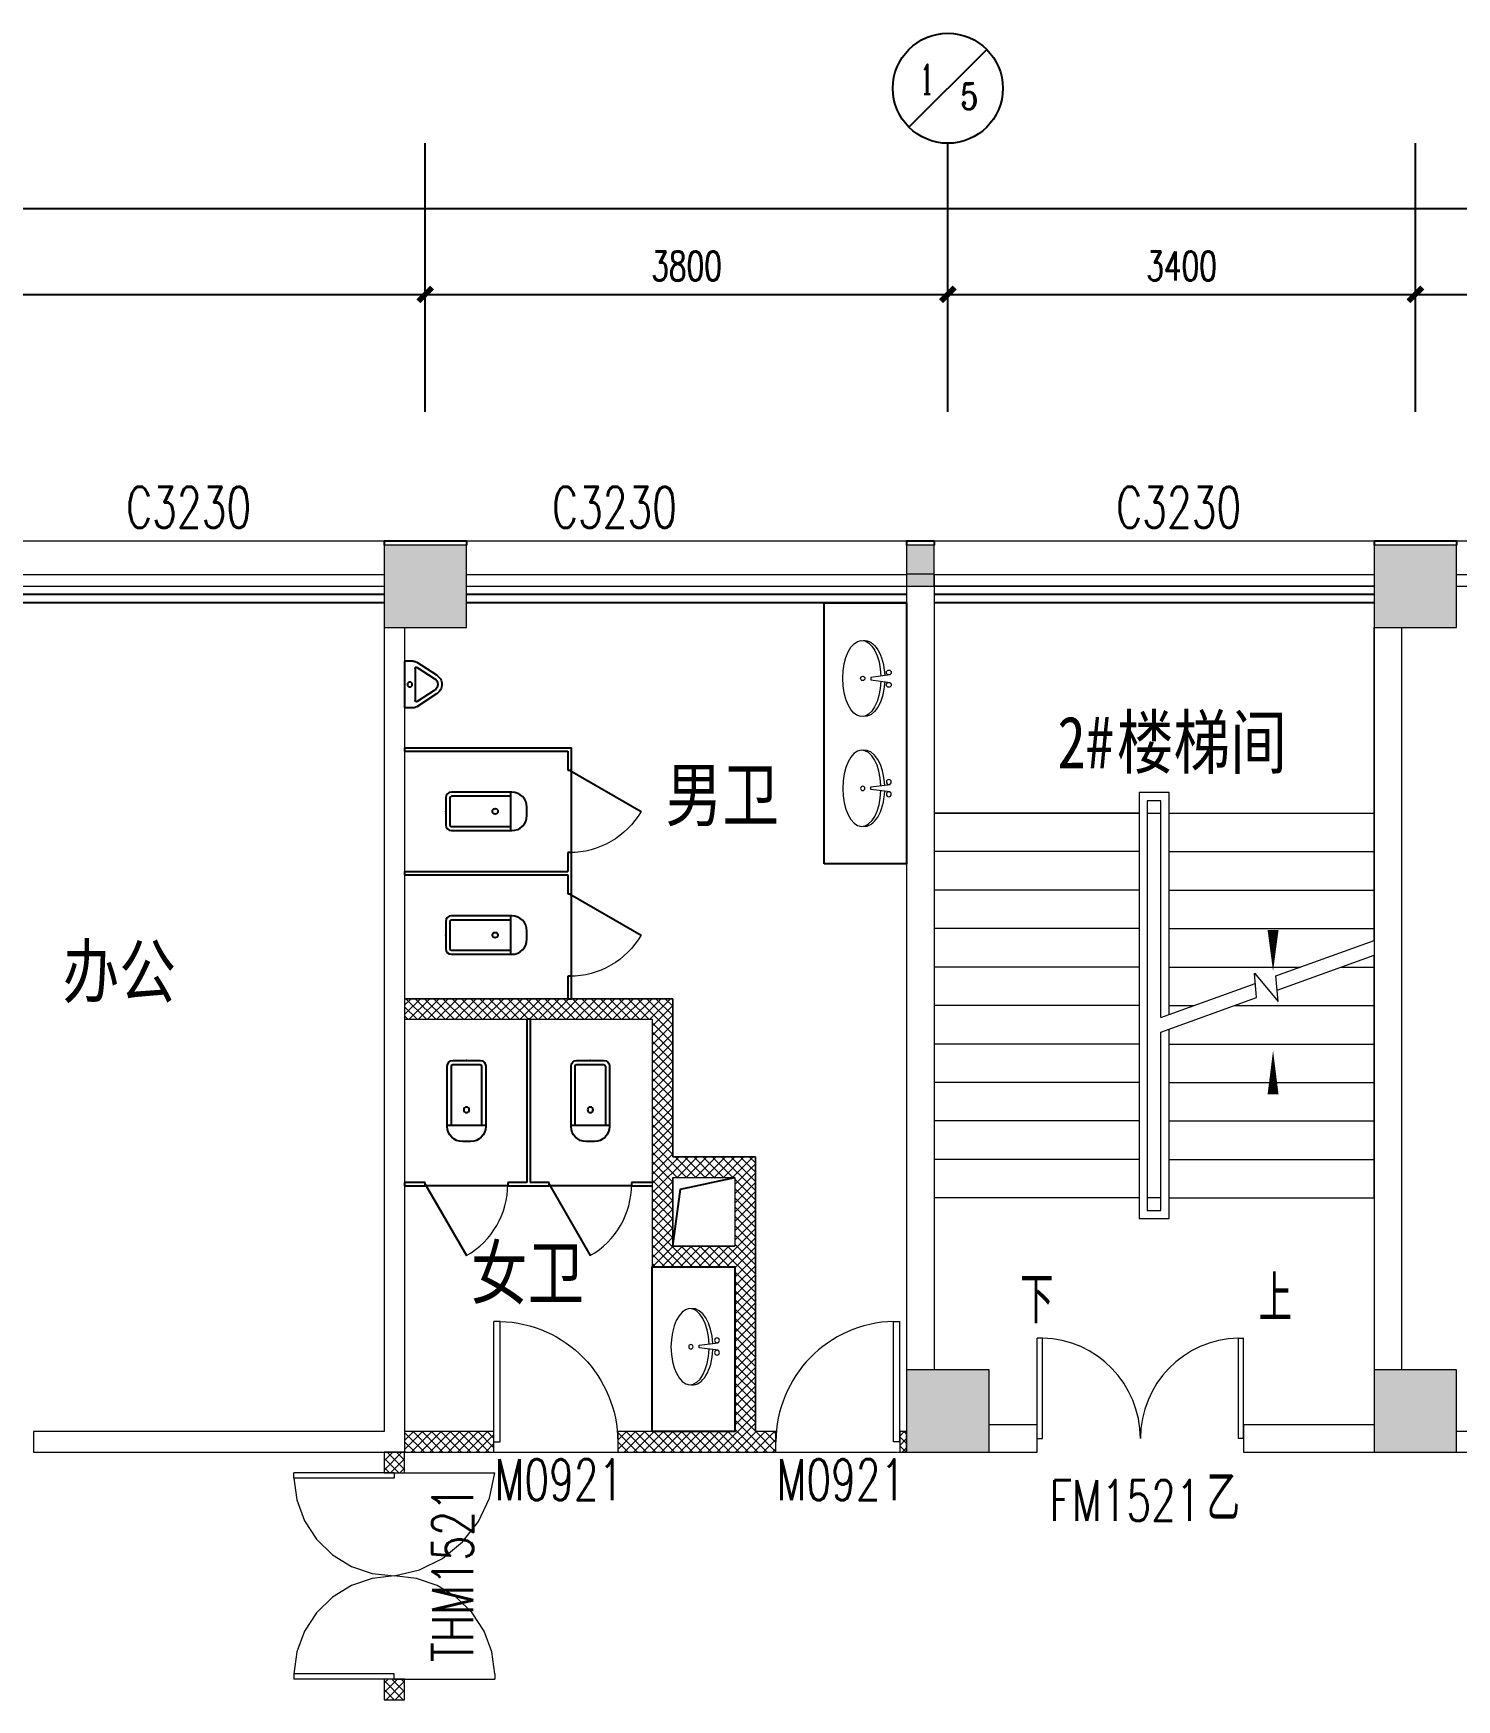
# Model space of a CAD drawing. Header units: millimetres. Extents: x 164760 to 3716174, y -1766400 to 11969.
# Drawn here: x 3507430 to 3517780, y -1563762 to -1551639 of the extents above; entities that cross this region are included whole.
import ezdxf
from ezdxf.enums import TextEntityAlignment as Align

# ---------------------------------------------------------------- set-up
doc = ezdxf.new("R2010")
doc.units = ezdxf.units.MM
doc.header["$LTSCALE"] = 1000
doc.linetypes.add('DASHEDX2', pattern=[1.5, 1, -0.5])
doc.layers.get('0').update_dxf_attribs({"color": 253, "linetype": 'CONTINUOUS'})
doc.layers.get('Defpoints').update_dxf_attribs({"color": 250, "linetype": 'CONTINUOUS', "lineweight": 0})
for name, color, linetype in [('3', 253, 'CONTINUOUS'), ('AXIS', 253, 'CONTINUOUS'), ('AXIS_TEXT', 253, 'CONTINUOUS'), ('DIM_SYMB', 253, 'CONTINUOUS'), ('LATRINE', 253, 'CONTINUOUS'), ('LVTRY', 253, 'CONTINUOUS'), ('PUB_TEXT', 253, 'CONTINUOUS'), ('SURFACE', 253, 'CONTINUOUS'), ('WINDOW_TEXT', 253, 'CONTINUOUS'), ('家具', 253, 'CONTINUOUS')]:
    doc.layers.add(name, color=color, linetype=linetype)
for name, color, linetype, lineweight in [('COLUMN', 253, 'CONTINUOUS', 0), ('FF-FIXT【洁具】', 253, 'CONTINUOUS', 0), ('PUB_HATCH', 253, 'CONTINUOUS', 0), ('RC-Modelling【天花造型】', 253, 'CONTINUOUS', 0), ('STAIR', 253, 'CONTINUOUS', 0), ('WALL', 253, 'CONTINUOUS', 0), ('Wall【墙体】', 253, 'CONTINUOUS', 0), ('WINDOW', 253, 'CONTINUOUS', 0)]:
    doc.layers.add(name, color=color, linetype=linetype, lineweight=lineweight)
doc.styles.add('_TCH_AXIS', font='COMPLEX', dxfattribs={"bigfont": 'GBCBIG'})
doc.styles.add('_TCH_DIM', font='SIMPLEX', dxfattribs={"bigfont": 'GBCBIG'})
doc.styles.add('_TCH_DIM_T3', font='SIMPLEX', dxfattribs={"width": 0.7058823529411766, "bigfont": 'GBCBIG'})
doc.styles.add('_TCH_WINDOW', font='SIMPLEX', dxfattribs={"bigfont": 'GBCBIG'})
doc.styles.add('宋体', font='', dxfattribs={"width": 0.7})
doc.styles.get('宋体').set_extended_font_data('SimSun')
doc.dimstyles.new('_TCH_ARCH&&100', dxfattribs={"dimtxt": 212.5, "dimasz": 100, "dimexe": 250, "dimexo": 300, "dimgap": 100, "dimtad": 1, "dimdec": 0, "dimzin": 0, "dimdsep": 46, "dimtxsty": '_TCH_DIM_T3', "dimblk": 'ARCHTICK', "dimcen": 0.09, "dimclrt": 7, "dimazin": 2, "dimtfac": 1, "dimtdec": 0, "dimtix": 1, "dimtmove": 2, "dimatfit": 3, "dimtolj": 1, "dimtzin": 0, "dimarcsym": 0})

# ---------------------------------------------------------------- blocks, each defined once
blk = doc.blocks.new('A$C4D690477')
at = {"layer": 'FF-FIXT【洁具】', "color": 252}
for p, q in [((343.7647398787521, 302.4618559083138), (204.8443655581031, 284.5244696196696)), ((204.8443655581031, 284.5244696196696), (204.8443655581031, 266.58708333102)), ((204.8443655581031, 266.58708333102), (343.7647398787521, 248.6496970423723))]:
    blk.add_line(p, q, dxfattribs=at)
at = {"layer": 'FF-FIXT【洁具】', "color": 251}
blk.add_circle((144.5730875537773, 277.3402464753672), 15.97588034095873, dxfattribs=at)
at = {"layer": 'FF-FIXT【洁具】', "color": 252}
for centre in [(334.7960467344964, 320.3992421969379), (334.7960467344964, 230.7123107537246)]:
    blk.add_circle(centre, 17.93738628864001, dxfattribs=at)
at = {"layer": 'FF-FIXT【洁具】', "color": 181, "extrusion": (0, 0, -1)}
for centre, major_axis, ratio, start_param, end_param in [((138.508488090756, 276.8249107392294), (-6.3e-15, -277.02), 0.5, 4.782884589593211, 10.93422244692484), ((157.7189833543415, 276.8249107392294), (1.06e-14, -276.9443179742339), 0.5310756064013212, 3.076239138985077, 4.6381068147721), ((157.7189833543415, 276.8249107392294), (1.06e-14, -276.9443179742339), 0.5310756064013212, 4.795815465344785, 6.348538821784301)]:
    blk.add_ellipse(centre, major_axis=major_axis, ratio=ratio, start_param=start_param, end_param=end_param, dxfattribs=at)
blk = doc.blocks.new('$lvtry$00000007')
for p, q in [((-170, -1.819e-12, 1e-08), (170, -1.819e-12, 1e-08)), ((-170.0000000000036, -61.14835470659636, 1e-08), (-170.0000000000036, -1.819e-12, 1e-08)), ((-161.8924622367449, -88.44343865486917, 1e-08), (-69.28203202272196, -230.5818163137173, 1e-08)), ((-124.1736286101113, -91.45901678964037, 1e-08), (-43.30126991270299, -215.5818163076274, 1e-08)), ((-115.7951361627565, -76.00000000000182, 1e-08), (115.795136594148, -76.00000000000182, 1e-08)), ((43.301270463322, -215.5818162915184, 1e-08), (124.1736290448607, -91.459016784489, 1e-08)), ((69.28203258278882, -230.5818162812375, 1e-08), (161.8924622535633, -88.44343926462352, 1e-08)), ((170, -61.14835534217309, 1e-08), (170, -1.819e-12, 1e-08))]:
    blk.add_line(p, q)
blk.add_circle((0, -38.00000000000182, 1e-08), 17.66628609890358)
for centre, radius, start, end in [((-120.0000000000036, -61.14835470659636, 1e-08), 50, 180, 213.0863027745417), ((-115.7951361627565, -86.00000000000182, 1e-08), 10, 90, 213.0863027744279), ((115.795136594148, -86.00000000000182, 1e-08), 10, 326.9136972607524, 90), ((120, -61.14835534217309, 1e-08), 50, 326.9136972607524, 0), ((2.706583473e-07, -190.5818162974774, 1e-08), 80.0000000000012, 210.0000000135064, 330.0000000134857), ((2.706583473e-07, -190.5818163002713, 1e-08), 49.99999999860439, 210.0000000107009, 330.0000000106802)]:
    blk.add_arc(centre, radius, start, end)
blk = doc.blocks.new('$DorLib2D$00000141')
at = {"color": 0}
for points in [[(-0.5000000000000036, -6.5974e-12), (-0.5000000000000036, 0.4874999999934034)], [(-0.4750000000000015, 0.4874999999934034), (-0.5000000000000036, 0.4874999999934034)], [(-0.4750000000000015, -6.5974e-12), (-0.4750000000000015, 0.4874999999934034)], [(-0.3686012889123837, 0.4727783270153623), (-0.47500000000041, 0.4873397172338585)], [(0.4750000000024422, 0.4873397172404986), (0.3686012889137373, 0.4727783270218993)], [(0.4749999999999979, -1.07e-14), (0.4749999999999979, 0.4874999999999901)], [(0.4749999999999979, 0.4874999999999901), (0.4999999999999965, 0.4874999999999901)], [(0.4999999999999965, -1.07e-14), (0.4999999999999965, 0.4874999999999901)], [(-0.2679723630511397, 0.4352744727294251), (-0.3686012889123837, 0.4727783270153623)], [(-0.1779964317005351, 0.37664809996188), (-0.2679723630511397, 0.4352744727294251)], [(0.2679723630518538, 0.4352744727357063), (0.1779964317006701, 0.376648099967781)], [(0.3686012889137373, 0.4727783270218993), (0.2679723630518538, 0.4352744727357063)], [(-0.103039747402093, 0.2997441645276488), (-0.1779964317005351, 0.37664809996188)], [(0.1779964317006701, 0.376648099967781), (0.1030397474017555, 0.2997441645330525)], [(-0.0467397252779698, 0.208294575599588), (-0.103039747402093, 0.2997441645276488)], [(0.1030397474017555, 0.2997441645330525), (0.0467397252772699, 0.2082945756044054)], [(-0.0118284305704819, 0.1067370977452455), (-0.0467397252779698, 0.208294575599588)], [(0.0467397252772699, 0.2082945756044054), (0.0118284305695582, 0.1067370977494093)], [(6.39e-14, -6.7821e-12), (-0.0118284305704819, 0.1067370977452455)], [(0.0118284305695582, 0.1067370977494093), (-1.0587e-12, -3.304e-12)], [(-0.0118284305704819, -0.1067370977518429), (6.39e-14, 1.741e-13)], [(-0.5000000000000036, -1.07e-14), (-0.4750000000000015, -1.07e-14)], [(0.4999999999999965, -1.07e-14), (0.4749999999999979, -1.07e-14)]]:
    blk.add_lwpolyline(points, dxfattribs=at)
at = {"color": 0, "linetype": 'DASHEDX2'}
for points in [[(6.39e-14, 1.741e-13), (0.0297060699360756, -0.1217554259185825), (0.0856596085022261, -0.2338983519265412), (0.1650772308253394, -0.3308502760758039), (0.2640083412093865, -0.4077883663164599), (0.3775316538307116, -0.4608853702166975), (0.4999999999990088, -0.4875000000000114)], [(-0.5000000000000036, -1.07e-14), (-0.5000000000000036, -0.4875000000000114)], [(0.4999999999990088, -1.07e-14), (0.4999999999990088, -0.4875000000000114)], [(-0.0467397252779662, -0.2082945756061818), (-0.0118284305704819, -0.1067370977518429)], [(-0.1030397474020788, -0.2997441645342391), (-0.0467397252779662, -0.2082945756061818)], [(-0.1779964317005032, -0.3766480999684738), (-0.1030397474020788, -0.2997441645342391)], [(-0.2679723630511077, -0.4352744727360119), (-0.1779964317005032, -0.3766480999684738)], [(-0.4750000000003532, -0.4873397172404701), (-0.368601288912334, -0.4727783270219632)], [(-0.368601288912334, -0.4727783270219632), (-0.2679723630511077, -0.4352744727360119)], [(-0.4750000000000015, -0.4875000000000114), (-0.5000000000000036, -0.4875000000000114)]]:
    blk.add_lwpolyline(points, dxfattribs=at)
blk = doc.blocks.new('$DorLib2D$00000001')
for p, q in [((0.45, 0.975), (0.5000000000000002, 0.975)), ((0.45, 0), (0.45, 0.975)), ((0.5, 0), (0.5, 0.975)), ((0.5, 0), (0.45, 0))]:
    blk.add_line(p, q)
at = {"lineweight": 13}
blk.add_arc((0.475, 0), 0.975, 91.4692835813538, 180, dxfattribs=at)
blk = doc.blocks.new('$lvtry$00000200')
for p, q in [((-139.7834388052397, -40.0000000100008, 1e-08), (-139.7834388052397, -479.6564289897615, 1e-08)), ((-109.783438805247, -40.0000000100008, 1e-08), (-109.7834388052397, -469.6564289897614, 1e-08)), ((99.78343880524699, -1.00008037e-08, 1e-08), (-99.78343880523973, -1.00008037e-08, 1e-08)), ((99.78343880524699, -30.0000000100008, 1e-08), (-99.78343880523973, -30.0000000100008, 1e-08)), ((109.7834388052397, -469.6564289897614, 1e-08), (109.7834388052397, -40.0000000100008, 1e-08)), ((139.7834388052397, -479.6564289897615, 1e-08), (139.783438805247, -40.0000000100008, 1e-08)), ((139.7834388052397, -469.6564289897614, 1e-08), (-139.7834388052397, -469.6564289897614, 1e-08)), ((-29.78343880523971, -589.6564289897614, 1e-08), (29.78343880523971, -589.6564289897614, 1e-08))]:
    blk.add_line(p, q)
blk.add_circle((3.638e-12, -358.6146012114659, 1e-08), 20)
for centre, radius, start, end in [((-99.78343880523973, -40.0000000100008, 1e-08), 40, 90, 180), ((-99.78343880524699, -40.0000000100008, 1e-08), 10, 90, 180), ((99.78343880523973, -40.0000000100008, 1e-08), 40, 0, 90), ((99.78343880523973, -40.0000000100008, 1e-08), 10, 0, 90), ((-29.78343880523971, -479.6564289897615, 1e-08), 110, 180, 270), ((29.78343880523971, -479.6564289897615, 1e-08), 110, 270, 0)]:
    blk.add_arc(centre, radius, start, end)
blk.add_point((3.638e-12, 0))
blk = doc.blocks.new('$TCHSYS$APDOOR2D')
blk.add_line((0.5, 0), (9e-16, 0.866025403784439))
at = {"lineweight": 13}
blk.add_arc((0.5, 0), 1, 119.9999999999999, 180, dxfattribs=at)
blk = doc.blocks.new('$DorLib2D$00000002')
for p, q in [((-0.5, -1e-16), (-0.5000000000000007, 0.4875)), ((-0.4750000000000007, 0.4875), (-0.5000000000000007, 0.4875)), ((-0.475, 0), (-0.4750000000000007, 0.4875)), ((0.475, 0), (0.4750000000000007, 0.4875)), ((0.4750000000000007, 0.4875), (0.5000000000000007, 0.4875)), ((0.5, -1e-16), (0.5000000000000007, 0.4875)), ((-0.5, -1e-16), (-0.475, 0)), ((0.5, -1e-16), (0.475, 0))]:
    blk.add_line(p, q)
at = {"lineweight": 13}
for centre, start, end in [((-0.4875, 0), 0, 88.53071641864632), ((0.4875, 0), 91.46928358135371, 180)]:
    blk.add_arc(centre, 0.4875, start, end, dxfattribs=at)
blk = doc.blocks.new('$WINLIB2D$00000004')
for p, q in [((-0.5, 0.5), (0.5, 0.5)), ((-0.5, 0.5), (-0.5, -0.5)), ((0.5, -0.5), (0.5, 0.5)), ((-0.5, 0.2405796575893152), (0.5, 0.2405796575893152)), ((-0.5, -0.5), (0.5, -0.5))]:
    blk.add_line(p, q)
blk = doc.blocks.new('海龙_0918165925')
at = {"layer": 'PUB_HATCH'}
for points in [[(-18300, -600.0000000111758), (-17700, -600.0000000111758), (-17700, -1.11758709e-08), (-18300, -1.11758709e-08)], [(-14499.99999998789, -300.0000000088476), (-14299.99999998789, -300.0000000088476), (-14299.99999998789, -2.58442014e-08), (-14499.99999998789, -2.58442014e-08)], [(-11100, -600.0000000111758), (-10500, -600.0000000111758), (-10500, -1.11758709e-08), (-11100, -1.11758709e-08)], [(-14499.9999997383, -6600.000000128756), (-13899.9999997383, -6600.000000128756), (-13899.9999997383, -6000.000000128755), (-14499.9999997383, -6000.000000128755)], [(-11100.00000001071, -6599.999999980908), (-10500.00000001071, -6599.999999980908), (-10500.00000001071, -5999.999999980907), (-11100.00000001071, -5999.999999980907)]]:
    blk.add_hatch(color=256, dxfattribs=at).paths.add_polyline_path(points)
at = {"layer": 'COLUMN'}
for p, q in [((-17700, -1.11758709e-08), (-18300, -1.11758709e-08)), ((-10500, -1.11758709e-08), (-11100, -1.11758709e-08)), ((-18300.0000000894, -300.0000000193249), (-18300, -600.0000000111758)), ((-17700, -600.0000000111758), (-17700.00000008941, -300.0000000016298)), ((-11100.0000000894, -300.0000000193249), (-11100, -600.0000000111758)), ((-10500, -600.0000000111758), (-10499.99999988638, -300.0000000149011)), ((-18300, -600.0000000111758), (-17700, -600.0000000111758)), ((-11100, -600.0000000111758), (-10500, -600.0000000111758)), ((-13899.9999997383, -6000.000000128755), (-14499.9999997383, -6000.000000128755)), ((-14499.9999997383, -6000.000000128755), (-14499.9999997383, -6600.000000128756)), ((-13899.9999997383, -6600.000000128756), (-13899.9999997383, -6000.000000128755)), ((-10500.00000001071, -5999.999999980907), (-11100.00000001071, -5999.999999980907)), ((-11100.00000001071, -5999.999999980907), (-11100.00000001071, -6599.999999980908)), ((-10500.00000001071, -6599.999999980908), (-10500.00000001071, -5999.999999980907)), ((-14499.9999997383, -6600.000000128756), (-13899.9999997383, -6600.000000128756)), ((-11100.00000001071, -6599.999999980908), (-10500.00000001071, -6599.999999980908))]:
    blk.add_line(p, q, dxfattribs=at)
blk = doc.blocks.new('_ArchTick')
at = {"color": 2, "linetype": 'ByBlock', "const_width": 0.4}
blk.add_lwpolyline([(-0.5, -0.5), (0.5, 0.5)], dxfattribs=at)
blk = doc.blocks.new('*D604')
at = {"layer": 'AXIS', "color": 0, "lineweight": -2, "transparency": 16777216}
for p, q in [((3517479.964778828, -1554393.5813168), (3517479.964778828, -1553288.236436919)), ((3524679.964778828, -1554393.5813168), (3524679.964778828, -1553288.236436919)), ((3517479.964778828, -1553538.236436919), (3524679.964778828, -1553538.236436919))]:
    blk.add_line(p, q, dxfattribs=at)
at = {"layer": 'Defpoints', "color": 0, "transparency": 16777216}
for p in [(3524679.964778828, -1553538.236436919), (3517479.964778828, -1554693.5813168), (3524679.964778828, -1554693.5813168)]:
    blk.add_point(p, dxfattribs=at)
at = {"layer": 'AXIS', "color": 0, "lineweight": -2, "transparency": 16777216, "xscale": 100, "yscale": 100, "zscale": 100, "rotation": 180}
blk.add_blockref('_ArchTick', (3517479.964778828, -1553538.236436919), dxfattribs=at)
at = {"layer": 'AXIS', "color": 0, "lineweight": -2, "transparency": 16777216, "xscale": 100, "yscale": 100, "zscale": 100}
blk.add_blockref('_ArchTick', (3524679.964778828, -1553538.236436919), dxfattribs=at)
at = {"layer": 'AXIS', "color": 7, "transparency": 16777216, "insert": (3521079.964778828, -1553331.986436919), "char_height": 212.5, "attachment_point": 5, "style": '_TCH_DIM_T3'}
blk.add_mtext('\\A1;7200', dxfattribs=at)
blk = doc.blocks.new('*D605')
at = {"layer": 'AXIS', "color": 0, "lineweight": -2, "transparency": 16777216}
for p, q in [((3514079.964779282, -1554393.5813168), (3514079.964779282, -1553288.236436919)), ((3517479.964778828, -1554393.5813168), (3517479.964778828, -1553288.236436919)), ((3514079.964779282, -1553538.236436919), (3517479.964778828, -1553538.236436919))]:
    blk.add_line(p, q, dxfattribs=at)
at = {"layer": 'Defpoints', "color": 0, "transparency": 16777216}
for p in [(3517479.964778828, -1553538.236436919), (3514079.964779282, -1554693.5813168), (3517479.964778828, -1554693.5813168)]:
    blk.add_point(p, dxfattribs=at)
at = {"layer": 'AXIS', "color": 0, "lineweight": -2, "transparency": 16777216, "xscale": 100, "yscale": 100, "zscale": 100, "rotation": 180}
blk.add_blockref('_ArchTick', (3514079.964779282, -1553538.236436919), dxfattribs=at)
at = {"layer": 'AXIS', "color": 0, "lineweight": -2, "transparency": 16777216, "xscale": 100, "yscale": 100, "zscale": 100}
blk.add_blockref('_ArchTick', (3517479.964778828, -1553538.236436919), dxfattribs=at)
at = {"layer": 'AXIS', "color": 7, "transparency": 16777216, "insert": (3515779.964779055, -1553331.986436919), "char_height": 212.5, "attachment_point": 5, "style": '_TCH_DIM_T3'}
blk.add_mtext('\\A1;3400', dxfattribs=at)
blk = doc.blocks.new('*D606')
at = {"layer": 'AXIS', "color": 0, "lineweight": -2, "transparency": 16777216}
for p, q in [((3510279.964778828, -1554393.5813168), (3510279.964778828, -1553288.236436919)), ((3514079.964779282, -1554393.5813168), (3514079.964779282, -1553288.236436919)), ((3510279.964778828, -1553538.236436919), (3514079.964779282, -1553538.236436919))]:
    blk.add_line(p, q, dxfattribs=at)
at = {"layer": 'Defpoints', "color": 0, "transparency": 16777216}
for p in [(3514079.964779282, -1553538.236436919), (3510279.964778828, -1554693.5813168), (3514079.964779282, -1554693.5813168)]:
    blk.add_point(p, dxfattribs=at)
at = {"layer": 'AXIS', "color": 0, "lineweight": -2, "transparency": 16777216, "xscale": 100, "yscale": 100, "zscale": 100, "rotation": 180}
blk.add_blockref('_ArchTick', (3510279.964778828, -1553538.236436919), dxfattribs=at)
at = {"layer": 'AXIS', "color": 0, "lineweight": -2, "transparency": 16777216, "xscale": 100, "yscale": 100, "zscale": 100}
blk.add_blockref('_ArchTick', (3514079.964779282, -1553538.236436919), dxfattribs=at)
at = {"layer": 'AXIS', "color": 7, "transparency": 16777216, "insert": (3512179.964779055, -1553331.986436919), "char_height": 212.5, "attachment_point": 5, "style": '_TCH_DIM_T3'}
blk.add_mtext('\\A1;3800', dxfattribs=at)
blk = doc.blocks.new('*D607')
at = {"layer": 'AXIS', "color": 0, "lineweight": -2, "transparency": 16777216}
for p, q in [((3503079.964778827, -1554393.5813168), (3503079.964778827, -1553288.236436919)), ((3510279.964778828, -1554393.5813168), (3510279.964778828, -1553288.236436919)), ((3503079.964778827, -1553538.236436919), (3510279.964778828, -1553538.236436919))]:
    blk.add_line(p, q, dxfattribs=at)
at = {"layer": 'Defpoints', "color": 0, "transparency": 16777216}
for p in [(3510279.964778828, -1553538.236436919), (3503079.964778827, -1554693.5813168), (3510279.964778828, -1554693.5813168)]:
    blk.add_point(p, dxfattribs=at)
at = {"layer": 'AXIS', "color": 0, "lineweight": -2, "transparency": 16777216, "xscale": 100, "yscale": 100, "zscale": 100, "rotation": 180}
blk.add_blockref('_ArchTick', (3503079.964778827, -1553538.236436919), dxfattribs=at)
at = {"layer": 'AXIS', "color": 0, "lineweight": -2, "transparency": 16777216, "xscale": 100, "yscale": 100, "zscale": 100}
blk.add_blockref('_ArchTick', (3510279.964778828, -1553538.236436919), dxfattribs=at)
at = {"layer": 'AXIS', "color": 7, "transparency": 16777216, "insert": (3506679.964778828, -1553331.986436919), "char_height": 212.5, "attachment_point": 5, "style": '_TCH_DIM_T3'}
blk.add_mtext('\\A1;7200', dxfattribs=at)
blk = doc.blocks.new('*D623')
at = {"layer": 'AXIS', "color": 0, "lineweight": -2, "transparency": 16777216}
for p, q in [((3481179.964778713, -1554433.020509292), (3481179.964778713, -1552663.202753838)), ((3575379.964778711, -1554433.020509292), (3575379.964778711, -1552663.202753838)), ((3481179.964778713, -1552913.202753838), (3575379.964778711, -1552913.202753838))]:
    blk.add_line(p, q, dxfattribs=at)
at = {"layer": 'Defpoints', "color": 0, "transparency": 16777216}
for p in [(3575379.964778711, -1552913.202753838), (3481179.964778713, -1554733.020509292), (3575379.964778711, -1554733.020509292)]:
    blk.add_point(p, dxfattribs=at)
at = {"layer": 'AXIS', "color": 0, "lineweight": -2, "transparency": 16777216, "xscale": 100, "yscale": 100, "zscale": 100, "rotation": 180}
blk.add_blockref('_ArchTick', (3481179.964778713, -1552913.202753838), dxfattribs=at)
at = {"layer": 'AXIS', "color": 0, "lineweight": -2, "transparency": 16777216, "xscale": 100, "yscale": 100, "zscale": 100}
blk.add_blockref('_ArchTick', (3575379.964778711, -1552913.202753838), dxfattribs=at)
at = {"layer": 'AXIS', "color": 7, "transparency": 16777216, "insert": (3528279.964778712, -1552706.952753838), "char_height": 212.5, "attachment_point": 5, "style": '_TCH_DIM_T3'}
blk.add_mtext('\\A1;94200', dxfattribs=at)
blk = doc.blocks.new('海龙_0926164331')
at = {"layer": 'AXIS'}
for p, q in [((-14453.17980973935, -682.8427124745212), (-13887.4943847903, -117.1572875254787)), ((-17970.33709728159, -2397.169851866085), (-17970.33709728159, -800)), ((-14170.33709726482, -2397.169851866085), (-14170.33709726482, -800)), ((-10770.33709728159, -2397.169851866085), (-10770.33709728159, -800))]:
    blk.add_line(p, q, dxfattribs=at)
blk.add_circle((-14170.33709726482, -400), 400, dxfattribs=at)
at = {"layer": 'AXIS_TEXT', "color": 7, "style": '_TCH_AXIS'}
for s, height, p, p2 in [('1', 218.6031459305173, (-14369.56575866183, -443.7206291861366), (-14275.87869612034, -443.7206291861366)), ('5', 191.7953187862465, (-14077.73831735458, -553.436255028937), (-13949.87477149721, -553.436255028937))]:
    blk.add_text(s, height=height, dxfattribs=at).set_placement(p, p2, align=Align.FIT)
at = {"layer": 'AXIS'}
for p1, p2, distance, picture, middle in [((-47070.33709728065, -3093.985404997598), (47129.66290271655, -3093.985404997598), 1819.817755454453, '*D623', (29.66290271794424, -1067.917649543145)), ((-25170.33709716611, -3054.546212505549), (-17970.3370971661, -3054.546212505549), 1155.3448798810132, '*D607', (-21570.33709716611, -1692.951332624536)), ((-17970.3370971661, -3054.546212505549), (-14170.33709671115, -3054.546212505549), 1155.3448798810132, '*D606', (-16070.33709693886, -1692.951332624536)), ((-14170.33709671115, -3054.546212505549), (-10770.3370971661, -3054.546212505549), 1155.3448798810132, '*D605', (-12470.33709693886, -1692.951332624536)), ((-10770.3370971661, -3054.546212505549), (-3570.337097166106, -3054.546212505549), 1155.3448798810132, '*D604', (-7170.337097166106, -1692.951332624536))]:
    dim = blk.add_aligned_dim(p1=p1, p2=p2, distance=distance, dimstyle='_TCH_ARCH&&100', dxfattribs=at)
    dim.commit()
    dim.dimension.update_dxf_attribs({"geometry": picture, "text_midpoint": middle, "insert": (-3528250.301875994, 1551639.035104295)})

msp = doc.modelspace()

# ---------------------------------------------------------------- hatches: boundary and pattern name
at = {"layer": 'RC-Modelling【天花造型】'}
h = msp.add_hatch(dxfattribs=at)
h.set_pattern_fill('ANSI37', color=1, scale=15)
h.set_pattern_definition([(45, (3880661.278541686, -1406196.814408), (-33.67596045400933, 33.67596045400933), []), (135, (3880661.278541686, -1406196.814408), (-33.67596045400933, -33.67596045400932), [])])
h.paths.add_polyline_path([(3536251.384948862, -1564212.130075056), (3537751.384948919, -1564212.130075056), (3537751.384948919, -1564362.130075056), (3536251.384948862, -1564362.130075056)])
h.paths.add_polyline_path([(3527313.092432548, -1564362.130075073), (3525813.09243249, -1564362.130075073), (3525813.09243249, -1564212.130075073), (3527313.092432548, -1564212.130075073)])
h.paths.add_polyline_path([(3522005.613260083, -1564362.130075071), (3523505.613260082, -1564362.130075071), (3523505.613260082, -1564212.130075051), (3522005.613260083, -1564212.130075051)])
h.paths.add_polyline_path([(3513209.750746436, -1564212.130075052), (3514629.964778982, -1564212.130075052), (3514629.964778982, -1564362.130075053), (3513209.750746436, -1564362.130075053)])
h.paths.add_polyline_path([(3507429.964778827, -1564212.130075104), (3508868.279097866, -1564212.130075104), (3508868.279097866, -1564362.130075107), (3507429.964778827, -1564362.130075107)])
h.paths.add_polyline_path([(3497128.207998382, -1564362.130074962), (3498628.207998325, -1564362.130074962), (3498628.207998325, -1564212.130075045), (3497128.207998382, -1564212.130075045)])
h.paths.add_polyline_path([(3493754.96477886, -1564362.130075066), (3495579.964778624, -1564362.130075066), (3495579.964778624, -1564212.130075079), (3493754.96477886, -1564212.130075079)])
h.paths.add_polyline_path([(3481779.964778713, -1564212.130075049), (3483743.489158254, -1564212.130075049), (3483743.489158254, -1564362.130075066), (3481779.964778713, -1564362.130075066)])
h.paths.add_polyline_path([(3484979.964778725, -1561812.130075132), (3484929.964778985, -1561812.130075145), (3484929.964778985, -1561962.130075017), (3484979.964778725, -1561962.130075053)])
h.paths.add_polyline_path([(3484029.964778782, -1561812.130075145), (3483930.464778691, -1561812.130075132), (3483930.464778691, -1560537.130074981), (3483930.464778713, -1559812.130074975), (3483330.46477877, -1559812.130074975), (3483330.464778762, -1558662.130075025), (3481379.964778716, -1558662.130075026), (3481379.964778717, -1558812.130075025), (3483180.464778757, -1558812.130075025), (3483180.46477871, -1559887.130074981), (3483180.46477871, -1560012.130075025), (3483180.464778651, -1560612.130074944), (3483780.4647787, -1560612.130074944), (3483780.4647787, -1561812.130075047), (3482880.464778827, -1561812.130075033), (3482880.464778827, -1561962.130075047), (3483855.464778689, -1561962.130075054), (3484029.964778782, -1561962.130075017)])
h.paths.add_polyline_path([(3483387.372444887, -1560047.67670494), (3483780.464778584, -1559962.130074978), (3483330.464779315, -1559962.130074977), (3483330.464778711, -1560012.130075025), (3483330.464778662, -1560462.130074677)], flags=16)
h.paths.add_polyline_path([(3481980.464778827, -1561812.130075036), (3481779.96477869, -1561812.130075054), (3481779.96477869, -1561962.130075054), (3481980.464778827, -1561962.130075047)], flags=17)
h.paths.add_polyline_path([(3495954.96477871, -1555962.130075054), (3495804.964778713, -1555962.130075054), (3495804.964778707, -1561962.130075056), (3495954.96477871, -1561962.130075056)])
h.paths.add_polyline_path([(3513779.964778974, -1561812.130075051), (3513729.964778978, -1561812.13007516), (3513729.964778978, -1561887.130075054), (3513729.964778827, -1561962.130075047), (3513779.964778974, -1561962.130075054)])
h.paths.add_polyline_path([(3512680.464778937, -1560537.130074981), (3512680.214603308, -1559812.130074998), (3512080.464778943, -1559812.130074997), (3512080.464778937, -1558662.130075032), (3510129.964778694, -1558662.130075032), (3510129.964778694, -1558812.130075013), (3511930.464778939, -1558812.130075013), (3511930.464778955, -1559887.130075043), (3511930.464778956, -1560012.130075025), (3511930.464778937, -1560612.130075056), (3512530.464778902, -1560612.130075057), (3512530.464778901, -1561812.130075051), (3511679.464779031, -1561812.130075069), (3511679.464779031, -1561962.130075061), (3512605.464778936, -1561962.130075054), (3512829.96477903, -1561962.130075047), (3512829.96477903, -1561812.13007516), (3512680.464778893, -1561812.130075051)])
h.paths.add_polyline_path([(3512530.214603495, -1560462.130075054), (3512080.214603267, -1560462.130075054), (3512080.46477895, -1560460.308068256), (3512080.464778956, -1560012.130075025), (3512080.464779189, -1559962.130075), (3512530.214603495, -1559962.130075)], flags=16)
h.paths.add_polyline_path([(3510779.46477903, -1561812.130075069), (3510129.964778692, -1561812.130075052), (3510129.964778692, -1561962.130075045), (3510129.96477879, -1561962.130075045), (3510779.46477903, -1561962.130075055)])
h.paths.add_polyline_path([(3510129.964778827, -1563612.354915391), (3510054.964778821, -1563612.35491539), (3509979.964778862, -1563612.35491539), (3509979.964778578, -1563762.130075054), (3510129.964778416, -1563762.130075054)])
h.paths.add_polyline_path([(3510129.96477879, -1561962.130075045), (3509979.964778791, -1561962.130075045), (3509979.964778836, -1562112.35491539), (3510054.964778826, -1562112.35491539), (3510129.964778803, -1562112.354915391)])
h.paths.add_polyline_path([(3517938.563781451, -1561812.130075046), (3519036.808660904, -1561812.130075046), (3519036.808660904, -1561962.130075024), (3517938.563781451, -1561962.130075024)])
h.paths.add_polyline_path([(3524754.964778724, -1555962.130075054), (3524604.964778716, -1555962.130075054), (3524604.964778717, -1561962.130075047), (3524754.964778719, -1561962.130075047)])
h.paths.add_polyline_path([(3546204.964778715, -1561812.130075051), (3543429.964778827, -1561812.13007505), (3543429.964778827, -1561962.130075052), (3546204.964778715, -1561962.130075054)])
h.paths.add_polyline_path([(3541929.964778827, -1561812.13007505), (3539154.964778715, -1561812.130075051), (3539154.964778712, -1555962.130075054), (3539004.964778712, -1555962.130075054), (3539004.964778694, -1561812.130075068), (3538404.964778826, -1561812.130075053), (3538404.964778826, -1561962.130075064), (3539079.964778712, -1561962.130075054), (3541929.964778827, -1561962.130075052)])
h.paths.add_polyline_path([(3535554.964778716, -1563762.130075018), (3535404.964778754, -1563762.130075018), (3535404.964778761, -1564212.130075057), (3535554.96477876, -1564212.130075057)])
h.paths.add_polyline_path([(3535554.96477876, -1561962.130075071), (3536904.964778827, -1561962.130075071), (3536904.964778827, -1561812.130075047), (3535479.964778775, -1561812.130075054), (3534279.964778885, -1561812.130075014), (3534279.964778906, -1561962.130075051), (3535404.964778761, -1561962.130075013), (3535404.964778754, -1562262.130075017), (3535554.964778716, -1562262.130075017)])
h.paths.add_polyline_path([(3535404.964778776, -1564362.130075067), (3535404.964778776, -1571562.130075052), (3535554.964778773, -1571562.130075052), (3535554.964778773, -1564362.130075067)])
h.paths.add_polyline_path([(3517404.964778717, -1564362.130075054), (3517404.964778717, -1571262.130075054), (3517554.964778703, -1571262.130075054), (3517554.964778703, -1564362.130075054)])
h.paths.add_polyline_path([(3503004.964778713, -1564362.130075054), (3503004.964778713, -1571262.130075054), (3503154.964778712, -1571262.130075054), (3503154.964778712, -1564362.130075054)])
h.paths.add_polyline_path([(3488604.964778716, -1564362.130075054), (3488604.964778716, -1571262.130075018), (3488754.964778712, -1571262.130075018), (3488754.964778712, -1564362.130075054)])

# ---------------------------------------------------------------- linework, layer by layer
at = {"layer": '3'}
for p, q in [((3509979.964778692, -1555722.130068401), (3503379.96477874, -1555722.130067635)), ((3513779.964778982, -1555722.130068075), (3510579.964778789, -1555722.130067704)), ((3517179.964778741, -1555722.13006847), (3513979.964778979, -1555722.130068098)), ((3509979.964778685, -1555782.130068401), (3503379.964778734, -1555782.130067635)), ((3513779.964778982, -1555782.130068076), (3510579.964778781, -1555782.130067704)), ((3517179.964778734, -1555782.13006847), (3513979.964778979, -1555782.130068099))]:
    msp.add_line(p, q, dxfattribs=at)
msp.add_lwpolyline([(3512080.214603273, -1560462.130075004), (3512137.122269535, -1560047.676705002), (3512530.214603273, -1559962.130075031)], dxfattribs=at)
at = {"layer": 'DIM_SYMB'}
for points in [[(3514699.964778965, -1560573.677638788, 0, 0, 0), (3514699.964778965, -1556452.075311016, 0, 0, 0), (3516444.964778963, -1556452.075311014, 0, 0, 0), (3516444.964778963, -1558462.075311014, 0, 80.00000000000001, 0), (3516444.964778963, -1558162.075311014, 0, 0, 0)], [(3516444.964778961, -1560561.795708621, 0, 0, 0), (3516444.964778963, -1559058.691287049, 0, 80.00000000000001, 0), (3516444.964778962, -1559358.691287049, 0, 0, 0)]]:
    msp.add_lwpolyline(points, format="xyseb", dxfattribs=at)
at = {"layer": 'LATRINE'}
for p, q in [((3510129.714603381, -1556837.130075008), (3511342.214603422, -1556837.130075018)), ((3510129.714603381, -1556837.130075008), (3510129.714603381, -1556862.130075008)), ((3511342.214603491, -1556999.630074814), (3511342.214603422, -1556837.130075018)), ((3510129.714603381, -1556862.130075008), (3511317.214603423, -1556862.130075018)), ((3511317.214603423, -1556862.130075018), (3511317.214603383, -1556999.630074814)), ((3511317.214603383, -1556999.630074814), (3511342.214603491, -1556999.630074814)), ((3511342.214603382, -1557599.630075008, 400), (3511342.214603382, -1556999.630075008, 400)), ((3511342.214603465, -1557599.630074814), (3511317.214603383, -1557599.630074814)), ((3511317.214603383, -1557599.630074814), (3511317.214603423, -1557737.130075018)), ((3511342.214603382, -1557749.630075008), (3511342.214603465, -1557599.630074814)), ((3510129.714603381, -1557737.130075008), (3511317.214603423, -1557737.130075018)), ((3510129.714603381, -1557737.130075008), (3510129.714603381, -1557762.130075008)), ((3510129.714603381, -1557762.130075008), (3511317.21460339, -1557762.130075018)), ((3511317.21460339, -1557762.130075018), (3511317.214603469, -1557899.630074814)), ((3511342.21460339, -1557899.630074814), (3511342.214603382, -1557749.630075008)), ((3511317.214603469, -1557899.630074814), (3511342.21460339, -1557899.630074814)), ((3511342.214603382, -1558499.630075008, 400), (3511342.214603382, -1557899.630075008, 400)), ((3511342.21460339, -1558499.630074814), (3511317.214603463, -1558499.630074814)), ((3511317.214603463, -1558499.630074814), (3511317.214603382, -1558662.130075013)), ((3511342.214603382, -1558662.130075013), (3511342.21460339, -1558499.630074814)), ((3511317.214603382, -1558662.130075013), (3511342.214603382, -1558662.130075013)), ((3511017.464778952, -1558812.130075025), (3511017.464778928, -1559999.63007495)), ((3511042.464778952, -1558812.130075025), (3511017.464778952, -1558812.130075025)), ((3511042.464778952, -1558812.130075025), (3511042.46477903, -1559999.63007511)), ((3510279.964779233, -1559999.630074973), (3510129.964778952, -1559999.630075025)), ((3510129.964778952, -1559999.630075025), (3510129.964778952, -1560024.630075025)), ((3510279.964779233, -1560024.630075085), (3510279.964779233, -1559999.630074973)), ((3511017.464778928, -1559999.63007495), (3510879.964779233, -1559999.630074922)), ((3510879.964779233, -1559999.630074922), (3510879.964779233, -1560024.630075085)), ((3511179.964779234, -1559999.630075109), (3511042.46477903, -1559999.63007511)), ((3511179.964779234, -1560024.630075058), (3511179.964779234, -1559999.630075109)), ((3511930.464778934, -1559999.630075109), (3511779.964779234, -1559999.630075109)), ((3511779.964779234, -1559999.630075109), (3511779.964779234, -1560024.630075032)), ((3510129.964778952, -1560024.630075025), (3510279.964779233, -1560024.630075085)), ((3510879.964778951, -1560024.630075025, 400), (3510279.964778951, -1560024.630075025, 400)), ((3510879.964779233, -1560024.630075085), (3511029.964778952, -1560024.630075025)), ((3511029.964778952, -1560024.630075025), (3511179.964779234, -1560024.630075058)), ((3511779.964778951, -1560024.630075025, 400), (3511179.964778951, -1560024.630075025, 400)), ((3511779.964779234, -1560024.630075032), (3511930.464778934, -1560024.630074984))]:
    msp.add_line(p, q, dxfattribs=at)
for points in [[(3513179.964778712, -1557682.130068082), (3513179.964778712, -1555782.130068082), (3513779.964778696, -1555782.130068082), (3513779.964778696, -1557682.130068082)], [(3511930.464778942, -1561812.130075047), (3511930.464778944, -1560612.130075007), (3512530.464778929, -1560612.130075007), (3512530.464778927, -1561812.130075047)]]:
    msp.add_lwpolyline(points, close=True, dxfattribs=at)
at = {"layer": 'RC-Modelling【天花造型】'}
for points in [[(3512680.464778937, -1560537.130074981), (3512680.214603308, -1559812.130074998), (3512080.464778943, -1559812.130074997), (3512080.464778937, -1558662.130075032), (3510129.964778694, -1558662.130075032), (3510129.964778694, -1558812.130075013), (3511930.464778939, -1558812.130075013), (3511930.464778955, -1559887.130075043), (3511930.464778956, -1560012.130075025), (3511930.464778937, -1560612.130075056), (3512530.464778902, -1560612.130075057), (3512530.464778901, -1561812.130075051), (3511679.464779031, -1561812.130075069), (3511679.464779031, -1561962.130075061), (3512605.464778936, -1561962.130075054), (3512829.96477903, -1561962.130075047), (3512829.96477903, -1561812.13007516), (3512680.464778893, -1561812.130075051)], [(3512530.214603495, -1560462.130075054), (3512080.214603267, -1560462.130075054), (3512080.46477895, -1560460.308068256), (3512080.464778956, -1560012.130075025), (3512080.464779189, -1559962.130075), (3512530.214603495, -1559962.130075)], [(3510779.46477903, -1561812.130075069), (3510129.964778692, -1561812.130075052), (3510129.964778692, -1561962.130075045), (3510129.96477879, -1561962.130075045), (3510779.46477903, -1561962.130075055)], [(3513779.964778974, -1561812.130075051), (3513729.964778978, -1561812.13007516), (3513729.964778978, -1561887.130075054), (3513729.964778827, -1561962.130075047), (3513779.964778974, -1561962.130075054)], [(3510129.96477879, -1561962.130075045), (3509979.964778791, -1561962.130075045), (3509979.964778836, -1562112.35491539), (3510054.964778826, -1562112.35491539), (3510129.964778803, -1562112.354915391)], [(3510129.964778827, -1563612.354915391), (3510054.964778821, -1563612.35491539), (3509979.964778862, -1563612.35491539), (3509979.964778578, -1563762.130075054), (3510129.964778416, -1563762.130075054)]]:
    msp.add_lwpolyline(points, close=True, dxfattribs=at)
at = {"layer": 'STAIR'}
for p, q in [((3517179.96477872, -1555662.130075054), (3513979.96477872, -1555662.130075054)), ((3513979.96477872, -1555662.130075054), (3513979.96477872, -1557312.130075054)), ((3517179.96477872, -1557312.130075054), (3517179.964778716, -1555962.130075221)), ((3515689.464778752, -1557162.130075083), (3515470.464778752, -1557162.130075083)), ((3515470.464778752, -1557162.130075083), (3515470.464778752, -1560262.130075083)), ((3515689.464778762, -1558777.298416882), (3515689.464778752, -1557162.130075083)), ((3513979.96477872, -1557312.130075054), (3513979.96477872, -1560112.130075054)), ((3515470.464778762, -1557312.130075037), (3513979.96477872, -1557312.130075054)), ((3513979.96477872, -1557312.130075054), (3515470.464778762, -1557312.130075028)), ((3515629.464778712, -1557222.130075083), (3515530.464778752, -1557222.130075083)), ((3515530.464778752, -1557222.130075083), (3515530.464778752, -1560202.130075083)), ((3515530.46477872, -1557312.130075054), (3515530.46477872, -1560112.130075054)), ((3515530.464778743, -1557312.130075028), (3515629.464778701, -1557312.130075043)), ((3515629.464778701, -1558798.968845796), (3515629.464778712, -1557222.130075083)), ((3515629.464778711, -1558798.968845793), (3515629.46477872, -1557312.130075054)), ((3515689.464778762, -1557312.130075037), (3517179.96477872, -1557312.130075054)), ((3515689.464778762, -1557312.130075043), (3517179.96477872, -1557312.130075054)), ((3517179.964778711, -1558238.968845584), (3517179.96477872, -1557312.130075054)), ((3515470.464778762, -1557592.130075037), (3513979.96477872, -1557592.130075054)), ((3515689.464778762, -1557592.130075037), (3517179.96477872, -1557592.130075054)), ((3515470.464778762, -1557872.130075115), (3513979.96477872, -1557872.130075054)), ((3515689.464778762, -1557872.130075115), (3517179.96477872, -1557872.130075054)), ((3515470.464778762, -1558152.130075036), (3513979.96477872, -1558152.130075054)), ((3515689.464778762, -1558152.130075036), (3517179.96477872, -1558152.130075054)), ((3516466.056391189, -1558496.813861482), (3517179.964778711, -1558238.968845661)), ((3516474.824493766, -1558599.969511265), (3517179.964778711, -1558345.291304512)), ((3517179.96477872, -1560112.130075054), (3517179.964778711, -1558345.291304381)), ((3515470.464778762, -1558432.130075037), (3513979.96477872, -1558432.130075054)), ((3515689.464778762, -1558432.130075037), (3516645.149624657, -1558432.130075048)), ((3516324.603544923, -1558654.225384433), (3516309.49158411, -1558476.435021847)), ((3516309.49158411, -1558476.435021847), (3516481.874047437, -1558682.906639593)), ((3516481.874047437, -1558682.906639593), (3516466.056391189, -1558496.813861482)), ((3516939.529932417, -1558432.130075051), (3517179.96477872, -1558432.130075054)), ((3515629.464778711, -1558798.968845654), (3516315.835442347, -1558551.069734653)), ((3515629.464778711, -1558905.291304482), (3516324.603544923, -1558654.225384433)), ((3515470.464778762, -1558712.130075037), (3513979.96477872, -1558712.130075054)), ((3515689.464778762, -1558712.130075037), (3515869.899625231, -1558712.130075047)), ((3516164.279932757, -1558712.13007505), (3517179.96477872, -1558712.130075054)), ((3515629.46477872, -1560112.130075054), (3515629.464778711, -1558905.291304481)), ((3515629.464778712, -1560202.130075083), (3515629.464778701, -1558905.291304484)), ((3515689.464778752, -1560262.130075083), (3515689.464778762, -1558883.620875571)), ((3515470.464778762, -1558992.130075037), (3513979.96477872, -1558992.130075054)), ((3515689.464778762, -1558992.130075037), (3517179.96477872, -1558992.130075054)), ((3515470.464778762, -1559272.130075116), (3513979.96477872, -1559272.130075054)), ((3515689.464778762, -1559272.130075037), (3517179.96477872, -1559272.130075054)), ((3515470.464778762, -1559552.130075115), (3513979.96477872, -1559552.130075054)), ((3515689.464778762, -1559552.130075115), (3517179.96477872, -1559552.130075054)), ((3515470.464778762, -1559832.130075037), (3513979.96477872, -1559832.130075054)), ((3515689.464778762, -1559832.130075037), (3517179.96477872, -1559832.130075054)), ((3515470.464778762, -1560112.130075037), (3513979.96477872, -1560112.130075054)), ((3515629.46477872, -1560112.130075054), (3515530.46477872, -1560112.130075054)), ((3515689.464778762, -1560112.130075037), (3517179.96477872, -1560112.130075054)), ((3515530.464778752, -1560202.130075083), (3515629.464778712, -1560202.130075083)), ((3515470.464778752, -1560262.130075083), (3515689.464778752, -1560262.130075083))]:
    msp.add_line(p, q, dxfattribs=at)
at = {"layer": 'SURFACE'}
for p, q in [((3509979.964778679, -1555332.130075069), (3509979.964778679, -1555362.130075054)), ((3509979.964778679, -1555332.130075069), (3510279.964778713, -1555332.130075054)), ((3510279.964778713, -1555332.130075054), (3510579.964778679, -1555332.130075051)), ((3510579.964778679, -1555332.130075051), (3510579.964778679, -1555362.130075054)), ((3513779.964778679, -1555332.130075051), (3513779.964778679, -1555362.130075054)), ((3513779.964778679, -1555332.130075051), (3513979.96477868, -1555332.130075051)), ((3513979.96477868, -1555332.130075051), (3513979.96477868, -1555362.130075054)), ((3517179.964778772, -1555332.130075051), (3517179.964778772, -1555362.130075054)), ((3517179.964778772, -1555332.130075051), (3517479.964778713, -1555332.130075054)), ((3517479.964778713, -1555332.130075054), (3517779.964778679, -1555332.130075048)), ((3517779.964778679, -1555332.130075048), (3517779.964778679, -1555362.130075054))]:
    msp.add_line(p, q, dxfattribs=at)
at = {"layer": 'WALL'}
for p, q in [((3513979.964778725, -1555362.130075069), (3513779.964778725, -1555362.130075069)), ((3513779.964778725, -1555362.130075069), (3513779.964778725, -1555662.130075052)), ((3513979.964778725, -1555662.130075052), (3513979.964778725, -1555362.130075069)), ((3513779.964778982, -1555574.63007506), (3513779.964778988, -1561362.130075221)), ((3513979.964778982, -1555574.63007506), (3513779.964778982, -1555574.63007506)), ((3513979.964778982, -1555574.63007506), (3513979.964778962, -1561362.130075221)), ((3513779.964778725, -1555662.130075052), (3513979.964778725, -1555662.130075052)), ((3517179.964778713, -1555962.130075054), (3517179.964778719, -1561362.130075018)), ((3517379.964778713, -1555962.130075054), (3517379.96477869, -1561362.130075018)), ((3514729.964778878, -1561762.130075129), (3514379.964779031, -1561762.130075163)), ((3514729.964778878, -1561962.130075151), (3514729.964778878, -1561762.130075129)), ((3517179.964778727, -1561762.130075133), (3516229.964779031, -1561762.130075128)), ((3516229.964779031, -1561762.130075128), (3516229.964779031, -1561962.13007515)), ((3514379.964779031, -1561962.130075193), (3514729.964778878, -1561962.130075151)), ((3516229.964779031, -1561962.13007515), (3517179.964778624, -1561962.130075148))]:
    msp.add_line(p, q, dxfattribs=at)
at = {"layer": 'Wall【墙体】', "color": 6}
for p, q in [((3509979.964778713, -1555962.130075054), (3509979.964778702, -1558737.130075026)), ((3510129.964778713, -1555962.130075054), (3510129.964778694, -1558812.130075013)), ((3510129.964778694, -1558662.130075032), (3512080.464778937, -1558662.130075032)), ((3512080.464778937, -1558662.130075032), (3512080.464778943, -1559812.130074997)), ((3509979.964778702, -1558737.130075026), (3509979.964778694, -1561812.130075057)), ((3510129.964778705, -1558812.130075013), (3511930.464778939, -1558812.130075013)), ((3510129.964778705, -1558812.130075013), (3510129.964778692, -1561962.130075045)), ((3511930.464778939, -1558812.130075013), (3511930.464778955, -1559887.130075043)), ((3512080.464778943, -1559812.130074997), (3512680.214603308, -1559812.130074998)), ((3512680.214603308, -1559812.130074998), (3512680.214603339, -1560537.130075043)), ((3511930.464778955, -1559887.130075043), (3511930.464778956, -1560012.130075025)), ((3512080.464779189, -1559962.130075), (3512530.214603495, -1559962.130075)), ((3512080.464779189, -1559962.130075), (3512080.464778956, -1560012.130075025)), ((3512530.214603495, -1559962.130075), (3512530.214603495, -1560462.130075054)), ((3511930.464778956, -1560012.130075025), (3511930.464778937, -1560612.130075056)), ((3512080.464778956, -1560012.130075025), (3512080.46477895, -1560462.130075054)), ((3512080.46477895, -1560462.130075054), (3512530.214603495, -1560462.130075054)), ((3512680.464778937, -1560537.130074981), (3512680.464778893, -1561812.130075051)), ((3511930.464778937, -1560612.130075056), (3512530.464778902, -1560612.130075057)), ((3512530.464778902, -1560612.130075057), (3512530.464778901, -1561812.130075051)), ((3509979.964778694, -1561812.130075057), (3507429.964778827, -1561812.130075051)), ((3507429.964778827, -1561812.130075051), (3507429.964778827, -1561962.13007504)), ((3510779.46477903, -1561812.130075069), (3510129.964778692, -1561812.130075052)), ((3510779.46477903, -1561962.130075055), (3510779.46477903, -1561812.130075069)), ((3512530.464778901, -1561812.130075051), (3511679.464779031, -1561812.130075069)), ((3511679.464779031, -1561812.130075069), (3511679.464779031, -1561962.130075061)), ((3512829.96477903, -1561812.13007516), (3512680.464778893, -1561812.130075051)), ((3512829.96477903, -1561962.130075047), (3512829.96477903, -1561812.13007516)), ((3513779.964778987, -1561812.130075051), (3513729.964778827, -1561812.13007516)), ((3513729.964778827, -1561812.13007516), (3513729.964778827, -1561962.130075047)), ((3520329.964778759, -1561812.130075045), (3517779.964778624, -1561812.130075046)), ((3507429.964778827, -1561962.13007504), (3510129.964778692, -1561962.130075045)), ((3509979.964778791, -1561962.130075045), (3509979.964778836, -1562112.35491532)), ((3510129.964778803, -1562112.35491532), (3510129.96477879, -1561962.130075037)), ((3510129.96477879, -1561962.130075037), (3510779.46477903, -1561962.130075055)), ((3511679.464779031, -1561962.130075061), (3512605.464778936, -1561962.130075054)), ((3512605.464778936, -1561962.130075054), (3512829.96477903, -1561962.130075047)), ((3513729.964778827, -1561962.130075047), (3513779.964778975, -1561962.130075054)), ((3517779.964778624, -1561962.130075052), (3520329.964778759, -1561962.130075052)), ((3509979.964778836, -1562112.35491532), (3510129.964778803, -1562112.35491532)), ((3510129.964778827, -1563612.35491532), (3509979.964778862, -1563612.35491532)), ((3509979.964778862, -1563612.35491532), (3509979.964778578, -1563762.130075018)), ((3510129.964778416, -1563762.130075017), (3510129.964778827, -1563612.35491532))]:
    msp.add_line(p, q, dxfattribs=at)
at = {"layer": 'WINDOW'}
for p, q in [((3510779.464778967, -1561962.130075054), (3511679.464778966, -1561962.130075054)), ((3512829.964778977, -1561962.130075054), (3513729.964778978, -1561962.130075054))]:
    msp.add_line(p, q, dxfattribs=at)

# ---------------------------------------------------------------- block references
at = {"layer": 'AXIS'}
msp.add_blockref('海龙_0926164331', (3528250.301875994, -1551639.035104295), dxfattribs=at)
at = {"layer": 'COLUMN'}
msp.add_blockref('海龙_0918165925', (3528279.964778713, -1555362.130075043), dxfattribs=at)
at = {"layer": 'LATRINE', "xscale": 600, "zscale": 25}
for p, yscale, rotation in [((3511329.714603381, -1557299.630075008), -600, 90), ((3511329.714603381, -1558199.630075008), -600, 90), ((3510579.964778951, -1560012.130075025), 600, 180), ((3511479.96477895, -1560012.130075025), 600, 180)]:
    msp.add_blockref('$TCHSYS$APDOOR2D', p, dxfattribs=dict(at, yscale=yscale, rotation=rotation))
at = {"layer": 'LVTRY', "extrusion": (0, 0, -1), "zscale": -1, "rotation": 270}
msp.add_blockref('$lvtry$00000007', (-3510129.964778713, -1556376.01885635, 1e-08), dxfattribs=at)
at = {"layer": 'LVTRY', "rotation": 89.99999999999996}
for p in [(3510429.714603382, -1557299.630075007), (3510429.714603382, -1558199.630075007)]:
    msp.add_blockref('$lvtry$00000200', p, dxfattribs=at)
at = {"layer": 'LVTRY', "yscale": -1, "rotation": 180}
for p in [(3510579.964778951, -1559112.130075025), (3511479.964778952, -1559112.130075025)]:
    msp.add_blockref('$lvtry$00000200', p, dxfattribs=at)
at = {"layer": 'WINDOW'}
ref = msp.add_blockref('$WINLIB2D$00000004', (3508379.964778695, -1555497.130075054), dxfattribs=dict(at, xscale=3200, yscale=-330, zscale=3200))
ref.add_attrib('A', 'C3230', (3508104.778617614, -1555235.880075102), dxfattribs={"layer": 'WINDOW_TEXT', "height": 297.5, "style": '_TCH_WINDOW', "width": 0.7058823529411766})
ref = msp.add_blockref('$WINLIB2D$00000004', (3512179.964778692, -1555497.130075054), dxfattribs=dict(at, xscale=3200, yscale=-330, zscale=3200))
ref.add_attrib('A', 'C3230', (3511201.5038514, -1555235.880075036), dxfattribs={"layer": 'WINDOW_TEXT', "height": 297.5, "style": '_TCH_WINDOW', "width": 0.7058823529411766})
ref = msp.add_blockref('$WINLIB2D$00000004', (3515579.964778718, -1555497.130075054), dxfattribs=dict(at, xscale=3200, yscale=-330, zscale=3200))
ref.add_attrib('A', 'C3230', (3515304.778617636, -1555235.880075038), dxfattribs={"layer": 'WINDOW_TEXT', "height": 297.5, "style": '_TCH_WINDOW', "width": 0.7058823529411766})
ref = msp.add_blockref('$WINLIB2D$00000004', (3519379.964778713, -1555497.130075054), dxfattribs=dict(at, xscale=3200, yscale=-330, zscale=3200))
ref.add_attrib('A', 'C3230', (3518401.503851421, -1555235.880075054), dxfattribs={"layer": 'WINDOW_TEXT', "height": 297.5, "style": '_TCH_WINDOW', "width": 0.7058823529411766})
ref = msp.add_blockref('$DorLib2D$00000001', (3511229.464778966, -1561887.130075054), dxfattribs=dict(at, xscale=-900, yscale=900, zscale=-900))
ref.add_attrib('A', 'M0921', (3510784.464778965, -1562310.880075093), dxfattribs={"layer": 'WINDOW_TEXT', "height": 297.5, "style": '_TCH_WINDOW', "width": 0.7058823529411766})
ref = msp.add_blockref('$DorLib2D$00000001', (3513279.964778977, -1561887.130075054), dxfattribs=dict(at, xscale=900, yscale=900, zscale=900))
ref.add_attrib('A', 'M0921', (3512834.964778976, -1562310.880075097), dxfattribs={"layer": 'WINDOW_TEXT', "height": 297.5, "style": '_TCH_WINDOW', "width": 0.7058823529411766})
at = {"layer": 'WINDOW', "xscale": 1500, "yscale": 1500, "zscale": 1500}
msp.add_blockref('$DorLib2D$00000002', (3515479.964778963, -1561862.130075151), dxfattribs=at)
at = {"layer": 'WINDOW'}
ref = msp.add_blockref('$DorLib2D$00000141', (3510054.964778824, -1562862.35491539), dxfattribs=dict(at, xscale=-1500, yscale=-1500, zscale=-1500, rotation=269.9999999998268))
ref.add_attrib('A', 'THM1521', (3510628.714778803, -1563487.354915394), dxfattribs={"layer": 'WINDOW_TEXT', "height": 297.5, "rotation": 89.99999999982676, "style": '_TCH_WINDOW', "width": 0.7058823529411766})
at = {"layer": '家具', "color": 251}
msp.add_blockref('A$C4D690477', (3513316.312152336, -1556609.470314558), dxfattribs=at)
at = {"layer": '家具', "color": 251, "xscale": -1, "rotation": 180}
for p in [(3513316.312152334, -1556854.789821607), (3512066.812152566, -1560917.363163706)]:
    msp.add_blockref('A$C4D690477', p, dxfattribs=at)

# ---------------------------------------------------------------- texts
at = {"layer": 'PUB_TEXT', "style": '宋体', "width": 0.8}
for s, p in [('楼梯间', (3515308.917064564, -1556985.63051625)), ('2#', (3514876.849554016, -1556985.63051625)), ('男卫', (3512027.664108577, -1557367.158119312)), ('办公', (3507642.365170918, -1558653.185836053)), ('女卫', (3510611.753109969, -1560845.662447738))]:
    msp.add_text(s, height=377.6371308016877, dxfattribs=at).set_placement(p)
at = {"layer": 'PUB_TEXT', "color": 7, "style": '_TCH_DIM'}
for s, p in [('下', (3514605.017970453, -1561023.677638788)), ('上', (3516340.709459813, -1561011.795708621))]:
    msp.add_text(s, height=337.5886524822695, dxfattribs=at).set_placement(p)
at = {"layer": 'WINDOW_TEXT', "style": '_TCH_WINDOW', "width": 0.7058823529411766}
msp.add_text('FM1521', height=297.5, dxfattribs=at).set_placement((3514820.603076836, -1562462.130075143))
at = {"layer": 'WINDOW_TEXT', "style": '_TCH_WINDOW'}
msp.add_text('乙', height=337.5886524822695, dxfattribs=at).set_placement((3515960.603076836, -1562462.130075142))

doc.saveas('drawing.dxf')
